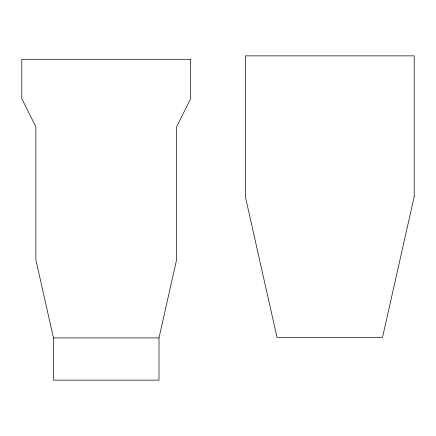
<?xml version="1.0" encoding="UTF-8"?>
<svg xmlns="http://www.w3.org/2000/svg" width="436" height="436" viewBox="0 0 436 436"><rect width="100%" height="100%" fill="white"/><g stroke="black" fill="none" stroke-linecap="round" stroke-linejoin="round"><path stroke-width="0.65" d="M159.004 337.927L176.596 259.747L176.596 126.838L190.668 98.694L190.668 59.291L21.8 59.291L21.8 98.694L35.872 126.838L35.872 259.747L53.465 337.927L53.465 380.143L159.004 380.143L159.004 337.927L53.465 337.927M414.2 196.582L382.536 337.306L276.996 337.306L245.332 196.582L245.332 55.857L414.2 55.857L414.2 196.582"/></g></svg>
